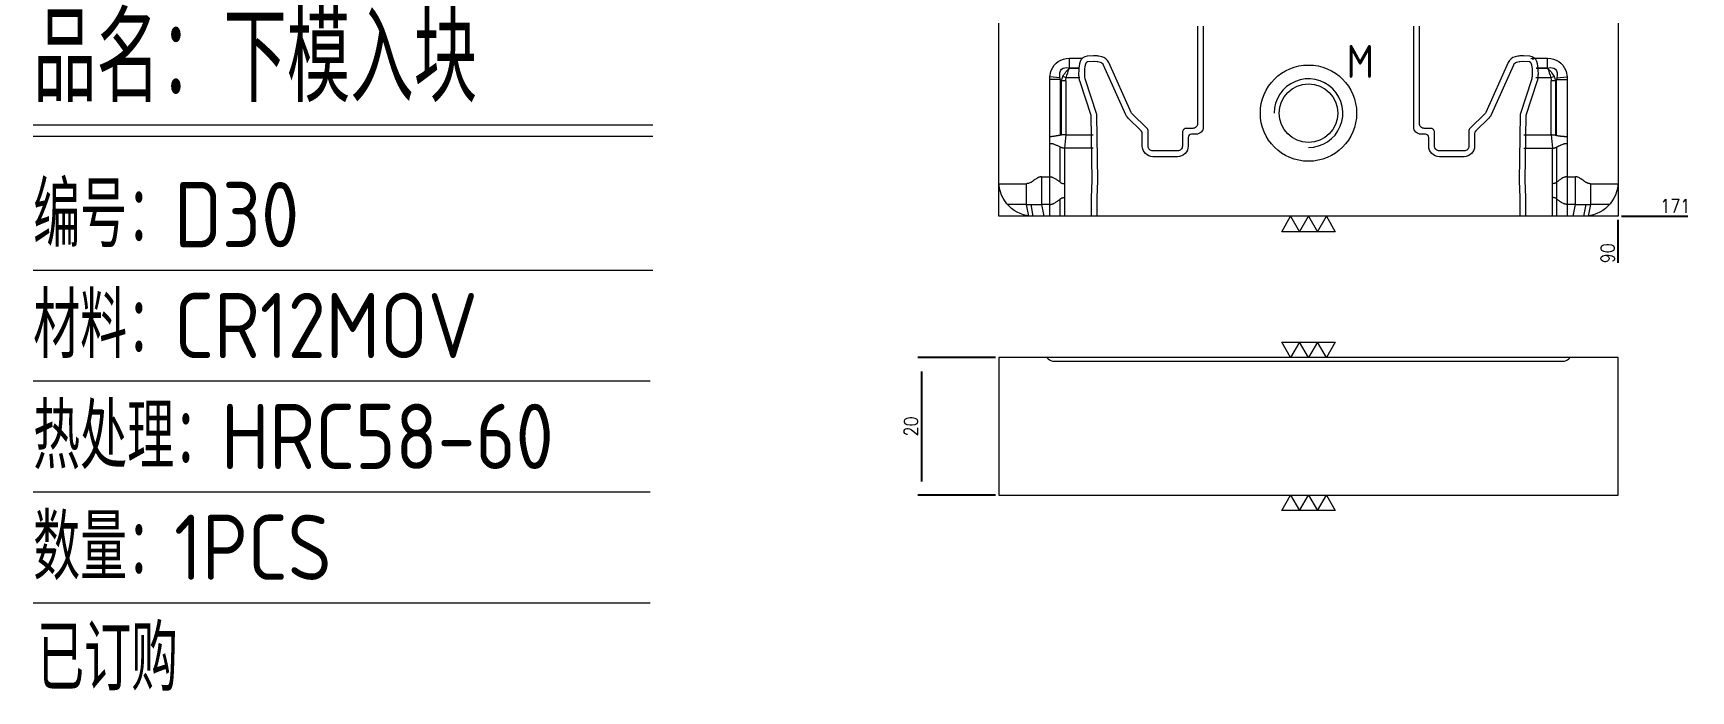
# Model space of a CAD drawing. Header units: millimetres. Extents: x 121023 to 121432, y 635 to 887.
# Drawn here: x 121022.9 to 121263.9, y 634.8 to 730.5 of the extents above; entities that cross this region are included whole.
import ezdxf
from ezdxf.enums import TextEntityAlignment as Align

# ---------------------------------------------------------------- set-up
doc = ezdxf.new("R2010")
doc.units = ezdxf.units.MM
doc.linetypes.add('HIDDEN', pattern=[0])
for name, color, linetype in [('DIE_P', 2, 'Continuous'), ('DIM', 4, 'Continuous'), ('PRESS', 3, 'Continuous'), ('TEXT', 4, 'Continuous')]:
    doc.layers.add(name, color=color, linetype=linetype)
doc.styles.add('gbenor', font='gbenor.shx', dxfattribs={"bigfont": 'gbcbig.shx'})
doc.styles.get("Standard").update_dxf_attribs({"font": 'txt.shx', "width": 0.85, "bigfont": 'ctxt.shx'})
doc.dimstyles.new('T-2-WX', dxfattribs={"dimtxt": 2, "dimasz": 2, "dimexe": 0.5, "dimexo": 0.5, "dimgap": 0.5, "dimtad": 1, "dimtxsty": 'Standard', "dimblk": 'OPEN30', "dimcen": 0, "dimazin": 3, "dimtfac": 1, "dimtmove": 0, "dimatfit": 3, "dimldrblk": 'OPEN30', "dimlwd": -1, "dimlwe": -1})

# ---------------------------------------------------------------- blocks, each defined once
blk = doc.blocks.new('*D7580')
at = {"layer": 'Defpoints', "color": 0}
for p in [(121163.3, 683.27), (121152.02, 663.27), (121163.3, 663.27)]:
    blk.add_point(p, dxfattribs=at)
at = {"layer": 'DIM', "color": 0}
for p, q in [((121162.8, 683.27), (121151.52, 683.27)), ((121152.02, 681.27), (121152.02, 665.27)), ((121162.8, 663.27), (121151.52, 663.27))]:
    blk.add_line(p, q, dxfattribs=at)
at = {"layer": 'DIM', "color": 0, "lineweight": 5, "insert": (121150.52, 673.27), "char_height": 2, "attachment_point": 5, "rotation": 90}
blk.add_mtext('20', dxfattribs=at)
blk = doc.blocks.new('_Open30')
blk = doc.blocks.new('*D7583')
at = {"layer": 'Defpoints', "color": 0}
for p in [(121163.3, 874.83), (121253.3, 703.83), (121253.3, 700.32)]:
    blk.add_point(p, dxfattribs=at)
at = {"layer": 'DIM', "color": 0}
blk.add_line((121253.3, 703.33), (121253.3, 697.07), dxfattribs=at)
at = {"layer": 'DIM', "color": 0, "lineweight": 5, "insert": (121251.8, 698.44), "char_height": 2, "attachment_point": 5, "rotation": 90}
blk.add_mtext('90', dxfattribs=at)
blk = doc.blocks.new('*D7584')
at = {"layer": 'Defpoints', "color": 0}
for p in [(121163.3, 874.83), (121253.3, 703.83), (121259.3, 703.83)]:
    blk.add_point(p, dxfattribs=at)
at = {"layer": 'DIM', "color": 0}
blk.add_line((121253.8, 703.83), (121263.44, 703.83), dxfattribs=at)
at = {"layer": 'DIM', "color": 0, "lineweight": 5, "insert": (121261.62, 705.33), "char_height": 2, "attachment_point": 5}
blk.add_mtext('171', dxfattribs=at)

msp = doc.modelspace()

# ---------------------------------------------------------------- linework, layer by layer
at = {"layer": 'DIE_P', "lineweight": 5}
for p, q in [((121173.54, 726.803), (121175.303, 726.803)), ((121173.54, 725.389), (121173.54, 726.803)), ((121173.54, 726.803), (121175.303, 726.803)), ((121173.54, 725.389), (121173.54, 726.803)), ((121175.303, 726.803), (121175.408, 726.803)), ((121175.303, 726.803), (121175.408, 726.803)), ((121240.973, 726.602), (121240.973, 726.803)), ((121240.973, 726.803), (121241.303, 726.803)), ((121240.973, 726.602), (121240.973, 726.803)), ((121240.973, 726.803), (121241.303, 726.803)), ((121241.303, 726.803), (121243.065, 726.803)), ((121241.303, 726.803), (121243.065, 726.803)), ((121243.065, 725.389), (121243.065, 726.803)), ((121243.065, 725.389), (121243.065, 726.803)), ((121170.692, 715.436), (121170.692, 723.717)), ((121172.224, 723.717), (121170.692, 723.717)), ((121170.692, 715.436), (121170.692, 723.717)), ((121172.224, 723.717), (121170.692, 723.717)), ((121172.174, 723.979), (121170.708, 724.103)), ((121172.174, 723.979), (121170.708, 724.103)), ((121172.224, 723.717), (121172.224, 715.638)), ((121172.393, 723.515), (121172.224, 723.717)), ((121172.224, 723.717), (121172.224, 715.638)), ((121172.393, 723.515), (121172.224, 723.717)), ((121172.393, 715.648), (121172.393, 723.515)), ((121173.006, 723.515), (121172.393, 723.515)), ((121172.393, 715.648), (121172.393, 723.515)), ((121173.006, 723.515), (121172.393, 723.515)), ((121173.083, 723.944), (121172.596, 724.14)), ((121173.083, 723.944), (121172.596, 724.14)), ((121173.006, 723.515), (121173.006, 715.648)), ((121173.006, 723.515), (121173.006, 715.648)), ((121175.056, 723.944), (121173.083, 723.944)), ((121175.056, 723.944), (121173.083, 723.944)), ((121174.924, 725.389), (121173.54, 725.389)), ((121173.54, 725.389), (121173.566, 725.358)), ((121174.924, 725.389), (121173.54, 725.389)), ((121173.54, 725.389), (121173.566, 725.358)), ((121173.566, 725.358), (121174.92, 725.358)), ((121173.566, 725.358), (121174.92, 725.358)), ((121243.523, 723.944), (121241.376, 723.944)), ((121243.523, 723.944), (121241.376, 723.944)), ((121243.065, 725.389), (121241.38, 725.389)), ((121243.065, 725.389), (121241.38, 725.389)), ((121241.383, 725.358), (121243.04, 725.358)), ((121241.383, 725.358), (121243.04, 725.358)), ((121243.04, 725.358), (121243.065, 725.389)), ((121243.04, 725.358), (121243.065, 725.389)), ((121244.009, 724.14), (121243.523, 723.944)), ((121244.009, 724.14), (121243.523, 723.944)), ((121244.212, 723.515), (121243.599, 723.515)), ((121243.599, 715.648), (121243.599, 723.515)), ((121244.212, 723.515), (121243.599, 723.515)), ((121243.599, 715.648), (121243.599, 723.515)), ((121244.381, 723.717), (121244.212, 723.515)), ((121244.381, 723.717), (121244.212, 723.515)), ((121244.212, 723.515), (121244.212, 715.608)), ((121244.212, 723.515), (121244.212, 715.608)), ((121244.381, 715.58), (121244.381, 723.717)), ((121244.381, 723.717), (121245.913, 723.717)), ((121244.381, 715.58), (121244.381, 723.717)), ((121244.381, 723.717), (121245.913, 723.717)), ((121244.431, 723.979), (121245.898, 724.103)), ((121244.431, 723.979), (121245.898, 724.103)), ((121245.913, 723.717), (121245.913, 715.436)), ((121245.913, 723.717), (121245.913, 715.436)), ((121170.692, 714.436), (121170.692, 715.436)), ((121170.692, 714.436), (121170.692, 715.436)), ((121170.692, 709.564), (121170.692, 714.436)), ((121170.692, 709.564), (121170.692, 714.436)), ((121172.224, 715.638), (121172.393, 715.648)), ((121172.224, 715.638), (121172.393, 715.648)), ((121172.224, 708.779), (121172.224, 713.89)), ((121172.224, 708.779), (121172.224, 713.89)), ((121172.837, 713.736), (121172.837, 708.564)), ((121172.837, 713.736), (121172.837, 708.564)), ((121243.769, 708.564), (121243.769, 713.736)), ((121243.769, 708.564), (121243.769, 713.736)), ((121244.212, 715.608), (121244.381, 715.58)), ((121244.212, 715.608), (121244.381, 715.58)), ((121244.381, 713.89), (121244.381, 708.779)), ((121244.381, 713.89), (121244.381, 708.779)), ((121245.913, 715.436), (121245.913, 714.436)), ((121245.913, 715.436), (121245.913, 714.436)), ((121245.913, 714.436), (121245.913, 709.564)), ((121245.913, 714.436), (121245.913, 709.564)), ((121163.311, 708.564), (121167.323, 708.564)), ((121163.311, 708.564), (121167.323, 708.564)), ((121169.501, 709.564), (121170.692, 709.564)), ((121169.501, 709.564), (121169.501, 705.554)), ((121169.501, 709.564), (121170.692, 709.564)), ((121169.501, 709.564), (121169.501, 705.554)), ((121170.692, 705.554), (121170.692, 709.564)), ((121170.692, 705.554), (121170.692, 709.564)), ((121172.837, 708.564), (121172.837, 706.554)), ((121172.837, 708.564), (121172.837, 706.554)), ((121243.769, 706.554), (121243.769, 708.564)), ((121243.769, 706.554), (121243.769, 708.564)), ((121244.381, 708.779), (121244.381, 706.339)), ((121244.381, 708.779), (121244.381, 706.339)), ((121245.913, 709.564), (121247.104, 709.564)), ((121245.913, 709.564), (121245.913, 705.554)), ((121245.913, 709.564), (121247.104, 709.564)), ((121245.913, 709.564), (121245.913, 705.554)), ((121247.104, 705.554), (121247.104, 709.564)), ((121247.104, 705.554), (121247.104, 709.564)), ((121249.282, 708.564), (121253.297, 708.564)), ((121249.282, 708.564), (121253.297, 708.564)), ((121172.224, 703.828), (121172.224, 706.339)), ((121172.224, 703.828), (121172.224, 706.339)), ((121172.837, 706.554), (121172.837, 703.828)), ((121172.837, 706.554), (121172.837, 703.828)), ((121243.769, 703.784), (121243.769, 706.554)), ((121243.769, 703.784), (121243.769, 706.554)), ((121244.381, 706.339), (121244.381, 703.828)), ((121244.381, 706.339), (121244.381, 703.828)), ((121167.323, 705.554), (121164.524, 705.554)), ((121167.323, 705.554), (121164.524, 705.554)), ((121167.622, 703.862), (121167.323, 705.554)), ((121167.622, 703.862), (121167.323, 705.554)), ((121167.948, 705.542), (121168.25, 703.828)), ((121167.948, 705.542), (121168.25, 703.828)), ((121170.692, 705.554), (121169.501, 705.554)), ((121169.501, 705.554), (121169.805, 703.828)), ((121170.692, 705.554), (121169.501, 705.554)), ((121169.501, 705.554), (121169.805, 703.828)), ((121170.692, 703.828), (121170.692, 705.554)), ((121170.692, 703.828), (121170.692, 705.554)), ((121247.104, 705.554), (121245.913, 705.554)), ((121245.913, 705.554), (121245.913, 703.828)), ((121247.104, 705.554), (121245.913, 705.554)), ((121245.913, 705.554), (121245.913, 703.828)), ((121246.8, 703.828), (121247.104, 705.554)), ((121246.8, 703.828), (121247.104, 705.554)), ((121248.356, 703.828), (121248.658, 705.542)), ((121248.356, 703.828), (121248.658, 705.542)), ((121249.282, 705.554), (121248.984, 703.862)), ((121249.282, 705.554), (121248.984, 703.862)), ((121252.083, 705.554), (121249.282, 705.554)), ((121252.083, 705.554), (121249.282, 705.554))]:
    msp.add_line(p, q, dxfattribs=at)
at = {"layer": 'DIE_P', "color": 1, "linetype": 'Continuous', "lineweight": 5}
msp.add_lwpolyline([(121243.304, 874.832, -0.4142136), (121253.304, 864.832), (121253.304, 708.828, -0.4142136), (121248.304, 703.828), (121168.304, 703.828, -0.4142136), (121163.304, 708.828), (121163.304, 869.832, -0.4142136), (121168.304, 874.832)], format="xyb", close=True, dxfattribs=at)
at = {"layer": 'DIE_P', "color": 6, "linetype": 'Continuous', "lineweight": 5, "ltscale": 0.15}
for points in [[(121192.167, 731.496), (121192.167, 717.312, -0.4154048), (121191.464, 716.612), (121190.575, 716.616, 0.4154048), (121189.972, 716.016), (121189.972, 714.034, -0.4142136), (121189.272, 713.334), (121185.684, 713.334, -0.4142136), (121184.984, 714.034), (121184.984, 716.201, 0.2021422), (121184.803, 716.63), (121182.665, 718.716, -0.0944881), (121182.515, 718.931), (121179.274, 726.17, 0.234761), (121178.243, 727.018), (121177.844, 727.11, 0.0479446), (121177.597, 727.143), (121177.174, 727.158, 0.0220851), (121177.059, 727.157), (121176.112, 727.107, 0.3146638), (121175.118, 726.333, 0.0656594), (121174.898, 725.034, 0.0207772), (121174.886, 724.381, 0.0728044), (121175.047, 723.439), (121176.638, 718.537), (121176.799, 709.071, -0.0139664), (121176.799, 709.031), (121176.703, 706.56), (121176.703, 703.828)], [(121193.007, 731.496), (121193.007, 716.81, -0.4154048), (121191.962, 715.77), (121191.314, 715.773, 0.4154048), (121190.812, 715.273), (121190.812, 714.034, -0.4142136), (121189.272, 712.494), (121185.684, 712.494, -0.4142136), (121184.144, 714.034), (121184.144, 715.889, 0.2021422), (121183.993, 716.247), (121182.078, 718.115, -0.0944881), (121181.748, 718.588), (121178.507, 725.826, 0.234761), (121178.053, 726.2), (121177.654, 726.292, 0.0479446), (121177.567, 726.303), (121177.144, 726.319, 0.0220851), (121177.103, 726.318), (121176.156, 726.269, 0.3146638), (121175.921, 726.085, 0.0662331), (121175.737, 724.994, 0.0211307), (121175.726, 724.401, 0.0728044), (121175.846, 723.698), (121177.428, 718.825, -0.07437), (121177.478, 718.522), (121177.639, 709.085, -0.0139664), (121177.638, 708.999), (121177.543, 706.544), (121177.543, 703.828)], [(121239.063, 703.828), (121239.063, 706.544), (121238.967, 708.999, -0.0139664), (121238.966, 709.085), (121239.127, 718.522, -0.07437), (121239.178, 718.825), (121240.76, 723.698, 0.0728044), (121240.879, 724.401, 0.0211307), (121240.868, 724.994, 0.0662331), (121240.685, 726.085, 0.3146638), (121240.45, 726.269), (121239.502, 726.318, 0.0220851), (121239.461, 726.319), (121239.038, 726.303, 0.0479446), (121238.951, 726.292), (121238.552, 726.2, 0.234761), (121238.098, 725.826), (121234.857, 718.588, -0.0944881), (121234.527, 718.115), (121232.612, 716.247, 0.2021422), (121232.461, 715.889), (121232.461, 714.034, -0.4142136), (121230.921, 712.494), (121227.333, 712.494, -0.4142136), (121225.793, 714.034), (121225.793, 715.273, 0.4154048), (121225.291, 715.773), (121224.643, 715.77, -0.4154048), (121223.599, 716.81), (121223.599, 731.496, -0.2491328)], [(121239.903, 703.828), (121239.903, 706.56), (121239.807, 709.031, -0.0139664), (121239.806, 709.071), (121239.967, 718.537), (121241.559, 723.439, 0.0728044), (121241.719, 724.381, 0.0207772), (121241.707, 725.034, 0.0656594), (121241.487, 726.333, 0.3146638), (121240.494, 727.107), (121239.546, 727.157, 0.0220851), (121239.431, 727.158), (121239.008, 727.143, 0.0479446), (121238.761, 727.11), (121238.362, 727.018, 0.234761), (121237.332, 726.17), (121234.091, 718.931, -0.0944881), (121233.941, 718.716), (121231.802, 716.63, 0.2021422), (121231.621, 716.201), (121231.621, 714.034, -0.4142136), (121230.921, 713.334), (121227.333, 713.334, -0.4142136), (121226.633, 714.034), (121226.633, 716.016, 0.4154048), (121226.031, 716.616), (121225.142, 716.612, -0.4154048), (121224.439, 717.312), (121224.439, 731.496, -0.3862733)]]:
    msp.add_lwpolyline(points, format="xyb", dxfattribs=at)
at = {"layer": 'DIE_P', "lineweight": 5}
msp.add_lwpolyline([(121208.304, 713.828, 2.4142136), (121203.304, 718.828)], format="xyb", dxfattribs=at)
msp.add_lwpolyline([(121253.304, 683.273), (121163.304, 683.273), (121163.304, 663.273), (121253.304, 663.273)], close=True, dxfattribs=at)
at = {"layer": 'DIE_P', "linetype": 'HIDDEN', "lineweight": 5}
msp.add_lwpolyline([(121170.257, 683.273, 0.1681843), (121171.101, 682.773), (121245.506, 682.773, 0.1681843), (121246.351, 683.273)], format="xyb", dxfattribs=at)
at = {"layer": 'DIE_P', "linetype": 'Continuous', "lineweight": 5, "ltscale": 10}
msp.add_circle((121208.304, 718.828), 7, dxfattribs=at)
at = {"layer": 'DIE_P', "lineweight": 5}
msp.add_circle((121208.304, 718.828), 4.25, dxfattribs=at)
at = {"layer": 'DIE_P', "lineweight": 5, "extrusion": (1.78223e-11, 1.77709e-15, -1)}
msp.add_ellipse((121175.913, 721.146), major_axis=(-4.228, 5.039), ratio=0.6081204, start_param=5.9588907, end_param=6.755018, dxfattribs=at)
msp.add_ellipse((121175.913, 721.146), major_axis=(-4.228, 5.039), ratio=0.6081204, start_param=5.9588907, end_param=6.755018, dxfattribs=at)
at = {"layer": 'DIE_P', "lineweight": 5, "extrusion": (0, -4.44089e-16, -1)}
for centre, major_axis, ratio, start_param, end_param in [((121175.913, 721.146), (-3.446, 4.107), 0.3730366, 5.7342401, 6.755018), ((121175.913, 721.146), (-3.446, 4.107), 0.3730366, 5.7342401, 6.755018), ((121240.692, 721.146), (3.446, 4.107), 0.3730366, 5.8113526, 6.8321306), ((121240.692, 721.146), (3.446, 4.107), 0.3730366, 5.8113526, 6.8321306), ((121175.913, 721.146), (-3.446, 4.107), 0.3730366, 5.6560543, 5.7342401), ((121175.913, 721.146), (-3.446, 4.107), 0.3730366, 5.6560543, 5.7342401), ((121174.573, 722.744), (-1.581, 1.884), 0.8130776, 5.6560543, 5.9696198), ((121174.573, 722.744), (-1.581, 1.884), 0.8130776, 5.6560543, 5.9696198), ((121243.04, 723.944), (-0.51, 1.997), 0.22754, 0.8435026, 1.6289008), ((121243.04, 723.944), (-0.51, 1.997), 0.22754, 0.8435026, 1.6289008)]:
    msp.add_ellipse(centre, major_axis=major_axis, ratio=ratio, start_param=start_param, end_param=end_param, dxfattribs=at)
at = {"layer": 'DIE_P', "lineweight": 5, "extrusion": (1.78222e-11, 1.78252e-15, -1)}
msp.add_ellipse((121240.249, 721.005), major_axis=(1.428, 5.712), ratio=0.6963155, start_param=6.0299717, end_param=6.1108729, dxfattribs=at)
msp.add_ellipse((121240.249, 721.005), major_axis=(1.428, 5.712), ratio=0.6963155, start_param=6.0299717, end_param=6.1108729, dxfattribs=at)
at = {"layer": 'DIE_P', "lineweight": 5, "extrusion": (1.78223e-11, 1.77616e-15, -1)}
msp.add_ellipse((121240.692, 721.146), major_axis=(4.228, 5.039), ratio=0.6081204, start_param=5.8113526, end_param=6.6074799, dxfattribs=at)
msp.add_ellipse((121240.692, 721.146), major_axis=(4.228, 5.039), ratio=0.6081204, start_param=5.8113526, end_param=6.6074799, dxfattribs=at)
at = {"layer": 'DIE_P', "lineweight": 5, "extrusion": (1.03401e-17, 6.66268e-16, -1)}
msp.add_ellipse((121175.913, 721.146), major_axis=(-4.228, 5.039), ratio=0.6081204, start_param=5.6560543, end_param=5.7342401, dxfattribs=at)
msp.add_ellipse((121175.913, 721.146), major_axis=(-4.228, 5.039), ratio=0.6081204, start_param=5.6560543, end_param=5.7342401, dxfattribs=at)
at = {"layer": 'DIE_P', "lineweight": 5, "extrusion": (-1.34735e-17, -2.13565e-13, -1)}
msp.add_ellipse((121175.913, 721.146), major_axis=(-4.228, 5.039), ratio=0.6081204, start_param=5.7342401, end_param=5.9588907, dxfattribs=at)
msp.add_ellipse((121175.913, 721.146), major_axis=(-4.228, 5.039), ratio=0.6081204, start_param=5.7342401, end_param=5.9588907, dxfattribs=at)
at = {"layer": 'DIE_P', "lineweight": 5, "extrusion": (2.46519e-32, -4.44089e-16, -1)}
for centre, major_axis, ratio, start_param, end_param in [((121173.566, 723.944), (1.124, 1.742), 0.4511378, 4.5374351, 5.3228333), ((121173.566, 723.944), (1.124, 1.742), 0.4511378, 4.5374351, 5.3228333), ((121242.033, 722.744), (1.581, 1.884), 0.8130776, 0.3135655, 0.627131), ((121242.033, 722.744), (1.581, 1.884), 0.8130776, 0.3135655, 0.627131)]:
    msp.add_ellipse(centre, major_axis=major_axis, ratio=ratio, start_param=start_param, end_param=end_param, dxfattribs=at)
at = {"layer": 'DIE_P', "lineweight": 5, "extrusion": (-5.42472e-16, 2.02404e-16, -1)}
msp.add_ellipse((121174.573, 722.744), major_axis=(-1.268, 1.512), ratio=0.6081204, start_param=5.6560543, end_param=5.9696198, dxfattribs=at)
msp.add_ellipse((121174.573, 722.744), major_axis=(-1.268, 1.512), ratio=0.6081204, start_param=5.6560543, end_param=5.9696198, dxfattribs=at)
at = {"layer": 'DIE_P', "lineweight": 5, "extrusion": (-2.46519e-32, -4.44089e-16, -1)}
msp.add_ellipse((121173.566, 723.944), major_axis=(0.51, 1.997), ratio=0.22754, start_param=4.6542846, end_param=5.4396827, dxfattribs=at)
msp.add_ellipse((121173.566, 723.944), major_axis=(0.51, 1.997), ratio=0.22754, start_param=4.6542846, end_param=5.4396827, dxfattribs=at)
at = {"layer": 'DIE_P', "lineweight": 5, "extrusion": (-9.86076e-32, -4.44089e-16, -1)}
msp.add_ellipse((121243.04, 723.944), major_axis=(-1.124, 1.742), ratio=0.4511378, start_param=0.960352, end_param=1.7457502, dxfattribs=at)
msp.add_ellipse((121243.04, 723.944), major_axis=(-1.124, 1.742), ratio=0.4511378, start_param=0.960352, end_param=1.7457502, dxfattribs=at)
at = {"layer": 'DIE_P', "lineweight": 5, "extrusion": (5.42472e-16, 2.02404e-16, -1)}
msp.add_ellipse((121242.033, 722.744), major_axis=(1.268, 1.512), ratio=0.6081204, start_param=0.3135655, end_param=0.627131, dxfattribs=at)
msp.add_ellipse((121242.033, 722.744), major_axis=(1.268, 1.512), ratio=0.6081204, start_param=0.3135655, end_param=0.627131, dxfattribs=at)
at = {"layer": 'DIE_P', "lineweight": 5, "extrusion": (4.93038e-32, -4.44089e-16, -1)}
msp.add_ellipse((121240.692, 721.146), major_axis=(3.446, 4.107), ratio=0.3730366, start_param=0.5489452, end_param=0.627131, dxfattribs=at)
msp.add_ellipse((121240.692, 721.146), major_axis=(3.446, 4.107), ratio=0.3730366, start_param=0.5489452, end_param=0.627131, dxfattribs=at)
at = {"layer": 'DIE_P', "lineweight": 5, "extrusion": (5.59975e-17, -2.136e-13, -1)}
msp.add_ellipse((121240.692, 721.146), major_axis=(4.228, 5.039), ratio=0.6081204, start_param=0.3242946, end_param=0.5489452, dxfattribs=at)
msp.add_ellipse((121240.692, 721.146), major_axis=(4.228, 5.039), ratio=0.6081204, start_param=0.3242946, end_param=0.5489452, dxfattribs=at)
at = {"layer": 'DIE_P', "lineweight": 5, "extrusion": (-1.03401e-17, 6.66268e-16, -1)}
msp.add_ellipse((121240.692, 721.146), major_axis=(4.228, 5.039), ratio=0.6081204, start_param=0.5489452, end_param=0.627131, dxfattribs=at)
msp.add_ellipse((121240.692, 721.146), major_axis=(4.228, 5.039), ratio=0.6081204, start_param=0.5489452, end_param=0.627131, dxfattribs=at)
at = {"layer": 'DIE_P', "lineweight": 5}
for points, knots in [([(121170.692, 715.436), (121170.736, 715.437), (121170.824, 715.438), (121170.956, 715.447), (121171.089, 715.46), (121171.22, 715.477), (121171.349, 715.497), (121171.476, 715.518), (121171.599, 715.54), (121171.718, 715.562), (121171.832, 715.583), (121171.94, 715.603), (121172.042, 715.619), (121172.137, 715.632), (121172.195, 715.636), (121172.224, 715.638)], [0, 0, 0, 0, 0.0749041, 0.1506816, 0.2272698, 0.3045511, 0.3823667, 0.4605277, 0.5388264, 0.6170462, 0.6949712, 0.7723962, 0.8491368, 0.9250408, 1, 1, 1, 1]), ([(121170.692, 715.436), (121170.736, 715.437), (121170.824, 715.438), (121170.956, 715.447), (121171.089, 715.46), (121171.22, 715.477), (121171.349, 715.497), (121171.476, 715.518), (121171.599, 715.54), (121171.718, 715.562), (121171.832, 715.583), (121171.94, 715.603), (121172.042, 715.619), (121172.137, 715.632), (121172.195, 715.636), (121172.224, 715.638)], [0, 0, 0, 0, 0.0749041, 0.1506816, 0.2272698, 0.3045511, 0.3823667, 0.4605277, 0.5388264, 0.6170462, 0.6949712, 0.7723962, 0.8491368, 0.9250408, 1, 1, 1, 1]), ([(121170.692, 714.436), (121170.727, 714.435), (121170.8, 714.434), (121170.908, 714.422), (121171.018, 714.404), (121171.155, 714.372), (121171.33, 714.316), (121171.533, 714.236), (121171.737, 714.144), (121171.925, 714.052), (121172.069, 713.976), (121172.161, 713.926), (121172.203, 713.902), (121172.219, 713.893), (121172.224, 713.89)], [0, 0, 0, 0, 0.0581256, 0.1175628, 0.1785596, 0.2413457, 0.3511731, 0.4880866, 0.6200279, 0.7557932, 0.8906465, 0.9556664, 0.987156, 1, 1, 1, 1]), ([(121170.692, 714.436), (121170.727, 714.435), (121170.8, 714.434), (121170.908, 714.422), (121171.018, 714.404), (121171.155, 714.372), (121171.33, 714.316), (121171.533, 714.236), (121171.737, 714.144), (121171.925, 714.052), (121172.069, 713.976), (121172.161, 713.926), (121172.203, 713.902), (121172.219, 713.893), (121172.224, 713.89)], [0, 0, 0, 0, 0.0581256, 0.1175628, 0.1785596, 0.2413457, 0.3511731, 0.4880866, 0.6200279, 0.7557932, 0.8906465, 0.9556664, 0.987156, 1, 1, 1, 1]), ([(121172.837, 713.736), (121172.809, 713.736), (121172.754, 713.737), (121172.672, 713.744), (121172.592, 713.755), (121172.515, 713.77), (121172.441, 713.789), (121172.366, 713.815), (121172.291, 713.847), (121172.246, 713.876), (121172.224, 713.89)], [0, 0, 0, 0, 0.1149556, 0.2301026, 0.3457498, 0.4622019, 0.5797576, 0.698707, 0.8485565, 1, 1, 1, 1]), ([(121172.837, 713.736), (121172.809, 713.736), (121172.754, 713.737), (121172.672, 713.744), (121172.592, 713.755), (121172.515, 713.77), (121172.441, 713.789), (121172.366, 713.815), (121172.291, 713.847), (121172.246, 713.876), (121172.224, 713.89)], [0, 0, 0, 0, 0.1149556, 0.2301026, 0.3457498, 0.4622019, 0.5797576, 0.698707, 0.8485565, 1, 1, 1, 1]), ([(121173.006, 715.648), (121172.89, 715.648), (121172.773, 715.648), (121172.563, 715.648), (121172.468, 715.648), (121172.393, 715.648)], [0, 0, 0, 0, 0.5, 0.5, 1, 1, 1, 1]), ([(121173.006, 715.648), (121172.89, 715.648), (121172.773, 715.648), (121172.563, 715.648), (121172.468, 715.648), (121172.393, 715.648)], [0, 0, 0, 0, 0.5, 0.5, 1, 1, 1, 1]), ([(121244.212, 715.608), (121244.192, 715.611), (121244.153, 715.618), (121244.085, 715.626), (121244.012, 715.633), (121243.935, 715.638), (121243.854, 715.643), (121243.77, 715.646), (121243.685, 715.648), (121243.628, 715.648), (121243.599, 715.648)], [0, 0, 0, 0, 0.1276097, 0.2544259, 0.3804722, 0.5057721, 0.6303501, 0.7542306, 0.8774388, 1, 1, 1, 1]), ([(121244.212, 715.608), (121244.192, 715.611), (121244.153, 715.618), (121244.085, 715.626), (121244.012, 715.633), (121243.935, 715.638), (121243.854, 715.643), (121243.77, 715.646), (121243.685, 715.648), (121243.628, 715.648), (121243.599, 715.648)], [0, 0, 0, 0, 0.1276097, 0.2544259, 0.3804722, 0.5057721, 0.6303501, 0.7542306, 0.8774388, 1, 1, 1, 1]), ([(121243.769, 713.736), (121243.796, 713.736), (121243.849, 713.737), (121243.929, 713.744), (121244.008, 713.754), (121244.083, 713.768), (121244.156, 713.787), (121244.225, 713.809), (121244.285, 713.835), (121244.338, 713.861), (121244.367, 713.88), (121244.381, 713.89)], [0, 0, 0, 0, 0.11202386, 0.22431757, 0.33716862, 0.45086028, 0.56566959, 0.68186561, 0.79970788, 0.9006076, 1, 1, 1, 1]), ([(121243.769, 713.736), (121243.796, 713.736), (121243.849, 713.737), (121243.929, 713.744), (121244.008, 713.754), (121244.083, 713.768), (121244.156, 713.787), (121244.225, 713.809), (121244.285, 713.835), (121244.338, 713.861), (121244.367, 713.88), (121244.381, 713.89)], [0, 0, 0, 0, 0.11202386, 0.22431757, 0.33716862, 0.45086028, 0.56566959, 0.68186561, 0.79970788, 0.9006076, 1, 1, 1, 1]), ([(121244.381, 715.58), (121244.412, 715.575), (121244.475, 715.564), (121244.579, 715.548), (121244.69, 715.532), (121244.809, 715.516), (121244.935, 715.5), (121245.066, 715.485), (121245.202, 715.471), (121245.342, 715.46), (121245.484, 715.45), (121245.627, 715.442), (121245.77, 715.437), (121245.866, 715.436), (121245.913, 715.436)], [0, 0, 0, 0, 0.0813341, 0.1637988, 0.2471599, 0.3311828, 0.4156343, 0.500283, 0.5849014, 0.6692666, 0.7531623, 0.8363801, 0.9187214, 1, 1, 1, 1]), ([(121244.381, 715.58), (121244.412, 715.575), (121244.475, 715.564), (121244.579, 715.548), (121244.69, 715.532), (121244.809, 715.516), (121244.935, 715.5), (121245.066, 715.485), (121245.202, 715.471), (121245.342, 715.46), (121245.484, 715.45), (121245.627, 715.442), (121245.77, 715.437), (121245.866, 715.436), (121245.913, 715.436)], [0, 0, 0, 0, 0.0813341, 0.1637988, 0.2471599, 0.3311828, 0.4156343, 0.500283, 0.5849014, 0.6692666, 0.7531623, 0.8363801, 0.9187214, 1, 1, 1, 1]), ([(121244.381, 713.89), (121244.405, 713.904), (121244.455, 713.932), (121244.54, 713.979), (121244.639, 714.03), (121244.768, 714.095), (121244.899, 714.157), (121245.083, 714.24), (121245.259, 714.312), (121245.455, 714.373), (121245.605, 714.409), (121245.757, 714.431), (121245.861, 714.434), (121245.913, 714.436)], [0, 0, 0, 0, 0.0632332, 0.133321, 0.2102658, 0.2940694, 0.4185794, 0.4826754, 0.6603513, 0.7489851, 0.8288036, 0.9151757, 1, 1, 1, 1]), ([(121244.381, 713.89), (121244.405, 713.904), (121244.455, 713.932), (121244.54, 713.979), (121244.639, 714.03), (121244.768, 714.095), (121244.899, 714.157), (121245.083, 714.24), (121245.259, 714.312), (121245.455, 714.373), (121245.605, 714.409), (121245.757, 714.431), (121245.861, 714.434), (121245.913, 714.436)], [0, 0, 0, 0, 0.0632332, 0.133321, 0.2102658, 0.2940694, 0.4185794, 0.4826754, 0.6603513, 0.7489851, 0.8288036, 0.9151757, 1, 1, 1, 1]), ([(121169.501, 709.564), (121169.47, 709.564), (121169.407, 709.562), (121169.312, 709.548), (121169.216, 709.526), (121169.119, 709.496), (121169.022, 709.456), (121168.915, 709.404), (121168.795, 709.335), (121168.622, 709.221), (121168.412, 709.064), (121168.202, 708.907), (121168.029, 708.794), (121167.879, 708.707), (121167.71, 708.631), (121167.515, 708.575), (121167.386, 708.568), (121167.323, 708.564)], [0, 0, 0, 0, 0.0383239, 0.0773842, 0.1174882, 0.1589199, 0.2019372, 0.2467703, 0.3054386, 0.3721189, 0.5000979, 0.6280768, 0.6945557, 0.7534253, 0.841157, 0.9226249, 1, 1, 1, 1]), ([(121169.501, 709.564), (121169.47, 709.564), (121169.407, 709.562), (121169.312, 709.548), (121169.216, 709.526), (121169.119, 709.496), (121169.022, 709.456), (121168.915, 709.404), (121168.795, 709.335), (121168.622, 709.221), (121168.412, 709.064), (121168.202, 708.907), (121168.029, 708.794), (121167.879, 708.707), (121167.71, 708.631), (121167.515, 708.575), (121167.386, 708.568), (121167.323, 708.564)], [0, 0, 0, 0, 0.0383239, 0.0773842, 0.1174882, 0.1589199, 0.2019372, 0.2467703, 0.3054386, 0.3721189, 0.5000979, 0.6280768, 0.6945557, 0.7534253, 0.841157, 0.9226249, 1, 1, 1, 1]), ([(121170.692, 709.564), (121170.718, 709.564), (121170.771, 709.563), (121170.85, 709.555), (121170.938, 709.541), (121171.037, 709.517), (121171.179, 709.47), (121171.353, 709.39), (121171.551, 709.274), (121171.743, 709.145), (121171.927, 709.013), (121172.064, 708.908), (121172.161, 708.831), (121172.203, 708.796), (121172.224, 708.779)], [0, 0, 0, 0, 0.04110726, 0.0819871, 0.12280399, 0.18019902, 0.24040038, 0.36012029, 0.48561624, 0.61729681, 0.75296402, 0.88796232, 0.94414157, 1, 1, 1, 1]), ([(121170.692, 709.564), (121170.718, 709.564), (121170.771, 709.563), (121170.85, 709.555), (121170.938, 709.541), (121171.037, 709.517), (121171.179, 709.47), (121171.353, 709.39), (121171.551, 709.274), (121171.743, 709.145), (121171.927, 709.013), (121172.064, 708.908), (121172.161, 708.831), (121172.203, 708.796), (121172.224, 708.779)], [0, 0, 0, 0, 0.04110726, 0.0819871, 0.12280399, 0.18019902, 0.24040038, 0.36012029, 0.48561624, 0.61729681, 0.75296402, 0.88796232, 0.94414157, 1, 1, 1, 1]), ([(121172.224, 708.779), (121172.237, 708.767), (121172.263, 708.742), (121172.307, 708.709), (121172.37, 708.669), (121172.458, 708.627), (121172.576, 708.591), (121172.704, 708.568), (121172.792, 708.566), (121172.837, 708.564)], [0, 0, 0, 0, 0.09527871, 0.18867951, 0.2803959, 0.46280137, 0.64210835, 0.82045154, 1, 1, 1, 1]), ([(121172.224, 708.779), (121172.237, 708.767), (121172.263, 708.742), (121172.307, 708.709), (121172.37, 708.669), (121172.458, 708.627), (121172.576, 708.591), (121172.704, 708.568), (121172.792, 708.566), (121172.837, 708.564)], [0, 0, 0, 0, 0.09527871, 0.18867951, 0.2803959, 0.46280137, 0.64210835, 0.82045154, 1, 1, 1, 1]), ([(121244.382, 708.779), (121244.37, 708.768), (121244.346, 708.746), (121244.288, 708.701), (121244.203, 708.65), (121244.075, 708.602), (121243.929, 708.57), (121243.823, 708.566), (121243.769, 708.564)], [0, 0, 0, 0, 0.0856659, 0.1703467, 0.3734482, 0.5686056, 0.7825084, 1, 1, 1, 1]), ([(121244.382, 708.779), (121244.37, 708.768), (121244.346, 708.746), (121244.288, 708.701), (121244.203, 708.65), (121244.075, 708.602), (121243.929, 708.57), (121243.823, 708.566), (121243.769, 708.564)], [0, 0, 0, 0, 0.0856659, 0.1703467, 0.3734482, 0.5686056, 0.7825084, 1, 1, 1, 1]), ([(121245.913, 709.564), (121245.886, 709.564), (121245.831, 709.563), (121245.75, 709.554), (121245.669, 709.541), (121245.566, 709.517), (121245.44, 709.475), (121245.245, 709.387), (121245.075, 709.286), (121244.896, 709.167), (121244.732, 709.053), (121244.546, 708.914), (121244.433, 708.822), (121244.381, 708.779)], [0, 0, 0, 0, 0.04246638, 0.084915, 0.12752823, 0.17048631, 0.24931779, 0.33688094, 0.51316702, 0.57343102, 0.70084728, 0.86373168, 1, 1, 1, 1]), ([(121245.913, 709.564), (121245.886, 709.564), (121245.831, 709.563), (121245.75, 709.554), (121245.669, 709.541), (121245.566, 709.517), (121245.44, 709.475), (121245.245, 709.387), (121245.075, 709.286), (121244.896, 709.167), (121244.732, 709.053), (121244.546, 708.914), (121244.433, 708.822), (121244.381, 708.779)], [0, 0, 0, 0, 0.04246638, 0.084915, 0.12752823, 0.17048631, 0.24931779, 0.33688094, 0.51316702, 0.57343102, 0.70084728, 0.86373168, 1, 1, 1, 1]), ([(121249.282, 708.564), (121249.251, 708.565), (121249.188, 708.567), (121249.093, 708.581), (121248.998, 708.602), (121248.901, 708.633), (121248.803, 708.672), (121248.696, 708.725), (121248.576, 708.794), (121248.404, 708.907), (121248.193, 709.064), (121247.983, 709.221), (121247.811, 709.335), (121247.661, 709.422), (121247.491, 709.498), (121247.297, 709.554), (121247.167, 709.561), (121247.104, 709.564)], [0, 0, 0, 0, 0.0383239, 0.0773842, 0.1174882, 0.1589199, 0.2019372, 0.2467703, 0.3054386, 0.3721189, 0.5000979, 0.6280768, 0.6945557, 0.7534253, 0.841157, 0.9226249, 1, 1, 1, 1]), ([(121249.282, 708.564), (121249.251, 708.565), (121249.188, 708.567), (121249.093, 708.581), (121248.998, 708.602), (121248.901, 708.633), (121248.803, 708.672), (121248.696, 708.725), (121248.576, 708.794), (121248.404, 708.907), (121248.193, 709.064), (121247.983, 709.221), (121247.811, 709.335), (121247.661, 709.422), (121247.491, 709.498), (121247.297, 709.554), (121247.167, 709.561), (121247.104, 709.564)], [0, 0, 0, 0, 0.0383239, 0.0773842, 0.1174882, 0.1589199, 0.2019372, 0.2467703, 0.3054386, 0.3721189, 0.5000979, 0.6280768, 0.6945557, 0.7534253, 0.841157, 0.9226249, 1, 1, 1, 1]), ([(121170.692, 705.554), (121170.722, 705.555), (121170.782, 705.556), (121170.872, 705.567), (121170.962, 705.583), (121171.052, 705.607), (121171.145, 705.638), (121171.243, 705.678), (121171.379, 705.744), (121171.546, 705.842), (121171.737, 705.969), (121171.92, 706.101), (121172.059, 706.206), (121172.158, 706.285), (121172.202, 706.321), (121172.224, 706.339)], [0, 0, 0, 0, 0.0464689, 0.0933494, 0.1408859, 0.1893128, 0.2388517, 0.2956135, 0.3578048, 0.4823501, 0.6130262, 0.7477481, 0.8820302, 0.9411898, 1, 1, 1, 1]), ([(121170.692, 705.554), (121170.722, 705.555), (121170.782, 705.556), (121170.872, 705.567), (121170.962, 705.583), (121171.052, 705.607), (121171.145, 705.638), (121171.243, 705.678), (121171.379, 705.744), (121171.546, 705.842), (121171.737, 705.969), (121171.92, 706.101), (121172.059, 706.206), (121172.158, 706.285), (121172.202, 706.321), (121172.224, 706.339)], [0, 0, 0, 0, 0.0464689, 0.0933494, 0.1408859, 0.1893128, 0.2388517, 0.2956135, 0.3578048, 0.4823501, 0.6130262, 0.7477481, 0.8820302, 0.9411898, 1, 1, 1, 1]), ([(121172.224, 706.339), (121172.237, 706.352), (121172.263, 706.376), (121172.307, 706.409), (121172.369, 706.449), (121172.457, 706.492), (121172.576, 706.528), (121172.704, 706.55), (121172.792, 706.553), (121172.837, 706.554)], [0, 0, 0, 0, 0.0947542, 0.1876572, 0.2788992, 0.4617151, 0.6414001, 0.820101, 1, 1, 1, 1]), ([(121172.224, 706.339), (121172.237, 706.352), (121172.263, 706.376), (121172.307, 706.409), (121172.369, 706.449), (121172.457, 706.492), (121172.576, 706.528), (121172.704, 706.55), (121172.792, 706.553), (121172.837, 706.554)], [0, 0, 0, 0, 0.0947542, 0.1876572, 0.2788992, 0.4617151, 0.6414001, 0.820101, 1, 1, 1, 1]), ([(121244.381, 706.339), (121244.37, 706.351), (121244.346, 706.373), (121244.288, 706.418), (121244.203, 706.469), (121244.075, 706.517), (121243.929, 706.549), (121243.823, 706.552), (121243.769, 706.554)], [0, 0, 0, 0, 0.0856481, 0.1703116, 0.3734217, 0.5685873, 0.7824992, 1, 1, 1, 1]), ([(121244.381, 706.339), (121244.37, 706.351), (121244.346, 706.373), (121244.288, 706.418), (121244.203, 706.469), (121244.075, 706.517), (121243.929, 706.549), (121243.823, 706.552), (121243.769, 706.554)], [0, 0, 0, 0, 0.0856481, 0.1703116, 0.3734217, 0.5685873, 0.7824992, 1, 1, 1, 1]), ([(121245.913, 705.554), (121245.886, 705.555), (121245.831, 705.556), (121245.75, 705.564), (121245.669, 705.578), (121245.566, 705.602), (121245.44, 705.644), (121245.245, 705.732), (121245.075, 705.833), (121244.896, 705.951), (121244.732, 706.066), (121244.546, 706.205), (121244.433, 706.297), (121244.381, 706.339)], [0, 0, 0, 0, 0.0424664, 0.084915, 0.1275282, 0.1704863, 0.2493178, 0.3368809, 0.513167, 0.573431, 0.7008473, 0.8637317, 1, 1, 1, 1]), ([(121245.913, 705.554), (121245.886, 705.555), (121245.831, 705.556), (121245.75, 705.564), (121245.669, 705.578), (121245.566, 705.602), (121245.44, 705.644), (121245.245, 705.732), (121245.075, 705.833), (121244.896, 705.951), (121244.732, 706.066), (121244.546, 706.205), (121244.433, 706.297), (121244.381, 706.339)], [0, 0, 0, 0, 0.0424664, 0.084915, 0.1275282, 0.1704863, 0.2493178, 0.3368809, 0.513167, 0.573431, 0.7008473, 0.8637317, 1, 1, 1, 1]), ([(121167.323, 705.554), (121167.35, 705.554), (121167.406, 705.554), (121167.491, 705.554), (121167.58, 705.554), (121167.67, 705.553), (121167.759, 705.552), (121167.836, 705.549), (121167.899, 705.546), (121167.932, 705.543), (121167.948, 705.542)], [0, 0, 0, 0, 0.11442638, 0.23608197, 0.3649657, 0.50107644, 0.64441294, 0.79497388, 0.90129949, 1, 1, 1, 1]), ([(121167.323, 705.554), (121167.35, 705.554), (121167.406, 705.554), (121167.491, 705.554), (121167.58, 705.554), (121167.67, 705.553), (121167.759, 705.552), (121167.836, 705.549), (121167.899, 705.546), (121167.932, 705.543), (121167.948, 705.542)], [0, 0, 0, 0, 0.11442638, 0.23608197, 0.3649657, 0.50107644, 0.64441294, 0.79497388, 0.90129949, 1, 1, 1, 1]), ([(121167.948, 705.542), (121167.966, 705.541), (121168.004, 705.539), (121168.122, 705.536), (121168.325, 705.538), (121168.611, 705.545), (121168.897, 705.551), (121169.185, 705.554), (121169.387, 705.554), (121169.501, 705.554)], [0, 0, 0, 0, 0.0466732, 0.0978556, 0.2882726, 0.4962573, 0.6571058, 0.8066462, 1, 1, 1, 1]), ([(121167.948, 705.542), (121167.966, 705.541), (121168.004, 705.539), (121168.122, 705.536), (121168.325, 705.538), (121168.611, 705.545), (121168.897, 705.551), (121169.185, 705.554), (121169.387, 705.554), (121169.501, 705.554)], [0, 0, 0, 0, 0.0466732, 0.0978556, 0.2882726, 0.4962573, 0.6571058, 0.8066462, 1, 1, 1, 1]), ([(121247.104, 705.554), (121247.153, 705.554), (121247.246, 705.554), (121247.379, 705.554), (121247.498, 705.553), (121247.604, 705.552), (121247.761, 705.55), (121247.994, 705.545), (121248.28, 705.538), (121248.483, 705.536), (121248.602, 705.539), (121248.64, 705.541), (121248.658, 705.542)], [0, 0, 0, 0, 0.0826602, 0.158299, 0.2269168, 0.2885141, 0.3430922, 0.5038851, 0.7118424, 0.9022137, 0.9533544, 1, 1, 1, 1]), ([(121247.104, 705.554), (121247.153, 705.554), (121247.246, 705.554), (121247.379, 705.554), (121247.498, 705.553), (121247.604, 705.552), (121247.761, 705.55), (121247.994, 705.545), (121248.28, 705.538), (121248.483, 705.536), (121248.602, 705.539), (121248.64, 705.541), (121248.658, 705.542)], [0, 0, 0, 0, 0.0826602, 0.158299, 0.2269168, 0.2885141, 0.3430922, 0.5038851, 0.7118424, 0.9022137, 0.9533544, 1, 1, 1, 1]), ([(121248.658, 705.542), (121248.673, 705.543), (121248.703, 705.546), (121248.778, 705.55), (121248.885, 705.553), (121249.024, 705.554), (121249.156, 705.554), (121249.242, 705.554), (121249.282, 705.554)], [0, 0, 0, 0, 0.09390749, 0.19456542, 0.42620571, 0.63766852, 0.82893802, 1, 1, 1, 1]), ([(121248.658, 705.542), (121248.673, 705.543), (121248.703, 705.546), (121248.778, 705.55), (121248.885, 705.553), (121249.024, 705.554), (121249.156, 705.554), (121249.242, 705.554), (121249.282, 705.554)], [0, 0, 0, 0, 0.09390749, 0.19456542, 0.42620571, 0.63766852, 0.82893802, 1, 1, 1, 1])]:
    msp.add_open_spline(points, degree=3, knots=knots, dxfattribs=at)
for points, degree in [([(121173.006, 715.648), (121173.006, 715.005), (121172.837, 714.379), (121172.837, 713.736)], 3), ([(121173.006, 715.648), (121173.006, 715.005), (121172.837, 714.379), (121172.837, 713.736)], 3), ([(121177.003, 713.737), (121172.837, 713.737)], 1), ([(121177.003, 713.737), (121175.614, 713.737), (121174.225, 713.737), (121172.837, 713.737)], 3), ([(121173.006, 715.649), (121177.003, 715.649)], 1), ([(121173.006, 715.649), (121174.338, 715.649), (121175.67, 715.649), (121177.003, 715.649)], 3), ([(121177.017, 715.649), (121177.003, 715.649)], 1), ([(121177.003, 715.649), (121177.008, 715.649), (121177.012, 715.649), (121177.017, 715.649)], 3), ([(121177.02, 713.737), (121177.003, 713.737)], 1), ([(121177.02, 713.737), (121177.014, 713.737), (121177.008, 713.737), (121177.003, 713.737)], 3), ([(121239.603, 715.649), (121243.599, 715.649)], 1), ([(121239.603, 715.649), (121240.935, 715.649), (121242.267, 715.649), (121243.599, 715.649)], 3), ([(121239.603, 713.737), (121240.991, 713.737), (121242.38, 713.737), (121243.769, 713.737)], 3), ([(121239.603, 713.737), (121243.769, 713.737)], 1), ([(121243.599, 715.648), (121243.599, 715.006), (121243.769, 714.378), (121243.769, 713.736)], 3), ([(121243.599, 715.648), (121243.599, 715.006), (121243.769, 714.378), (121243.769, 713.736)], 3), ([(121167.323, 705.554), (121167.323, 706.612), (121167.323, 707.507), (121167.323, 708.564)], 3), ([(121167.323, 705.554), (121167.323, 706.612), (121167.323, 707.507), (121167.323, 708.564)], 3), ([(121249.282, 708.564), (121249.282, 707.507), (121249.282, 706.612), (121249.282, 705.554)], 3), ([(121249.282, 708.564), (121249.282, 707.507), (121249.282, 706.612), (121249.282, 705.554)], 3)]:
    msp.add_open_spline(points, degree=degree, dxfattribs=at)
at = {"layer": 'DIM', "color": 4, "linetype": 'Continuous', "lineweight": 5}
for p, q in [((121022.886, 717.114), (121112.973, 717.114)), ((121022.886, 715.454), (121112.973, 715.454)), ((121022.886, 696.005), (121112.973, 696.005)), ((121022.886, 679.877), (121112.581, 679.877)), ((121022.886, 663.748), (121112.581, 663.748)), ((121022.886, 647.62), (121112.581, 647.62))]:
    msp.add_line(p, q, dxfattribs=at)
at = {"layer": 'PRESS', "color": 8, "linetype": 'HIDDEN', "lineweight": 5}
msp.add_lwpolyline([(121163.304, 703.828), (121163.304, 874.828), (121253.304, 874.828), (121253.304, 703.828)], close=True, dxfattribs=at)
at = {"layer": 'PRESS', "color": 4, "lineweight": 5}
for points in [[(121204.406, 701.578), (121205.705, 703.828), (121207.005, 701.578), (121208.304, 703.828), (121209.603, 701.578), (121210.902, 703.828), (121212.201, 701.578), (121204.406, 701.578)], [(121212.201, 685.523), (121210.902, 683.273), (121209.603, 685.523), (121208.304, 683.273), (121207.005, 685.523), (121205.705, 683.273), (121204.406, 685.523), (121212.201, 685.523)], [(121204.406, 661.023), (121205.705, 663.273), (121207.005, 661.023), (121208.304, 663.273), (121209.603, 661.023), (121210.902, 663.273), (121212.201, 661.023), (121204.406, 661.023)]]:
    msp.add_lwpolyline(points, close=True, dxfattribs=at)

# ---------------------------------------------------------------- texts
at = {"layer": 'DIM', "color": 3, "linetype": 'Continuous', "lineweight": 5, "style": 'gbenor'}
for s, height, p in [('品名：下模入块', 12.8078, (121022.886, 720.435)), ('编号：D30', 9.4873, (121022.886, 699.326)), ('材料：CR12MOV', 9.4873, (121022.886, 683.197)), ('热处理：HRC58-60', 9.4873, (121022.886, 667.069)), ('数量：1PCS', 9.4873, (121022.886, 650.94)), ('已订购', 9.4873, (121023.464, 634.812))]:
    msp.add_text(s, height=height, dxfattribs=at).set_placement(p)
at = {"layer": 'TEXT', "color": 4, "lineweight": 5, "style": 'gbenor'}
msp.add_text('M', height=4.8, dxfattribs=at).set_placement((121215.827, 726.352), align=Align.MIDDLE_CENTER)

# ---------------------------------------------------------------- dimensions: what is measured, and where the dimension line sits
at = {"layer": 'DIM', "color": 4, "lineweight": 5}
for offset, dtype, picture, middle in [((0, -3.507), 1, '*D7583', (121251.804, 698.445)), ((5.996, 0), 0, '*D7584', (121261.621, 705.328))]:
    dim = msp.add_ordinate_dim(feature_location=(121253.304, 703.828), offset=offset, dtype=dtype, origin=(121163.304, 874.828), dimstyle='T-2-WX', dxfattribs=at)
    dim.commit()
    dim.dimension.update_dxf_attribs({"geometry": picture, "text_midpoint": middle})
dim = msp.add_linear_dim(base=(121152.023, 663.273), p1=(121163.304, 683.273), p2=(121163.304, 663.273), angle=90, dimstyle='T-2-WX', dxfattribs=at)
dim.commit()
dim.dimension.update_dxf_attribs({"geometry": '*D7580', "text_midpoint": (121152.023, 673.273), "dimtype": 160})

doc.saveas('drawing.dxf')
